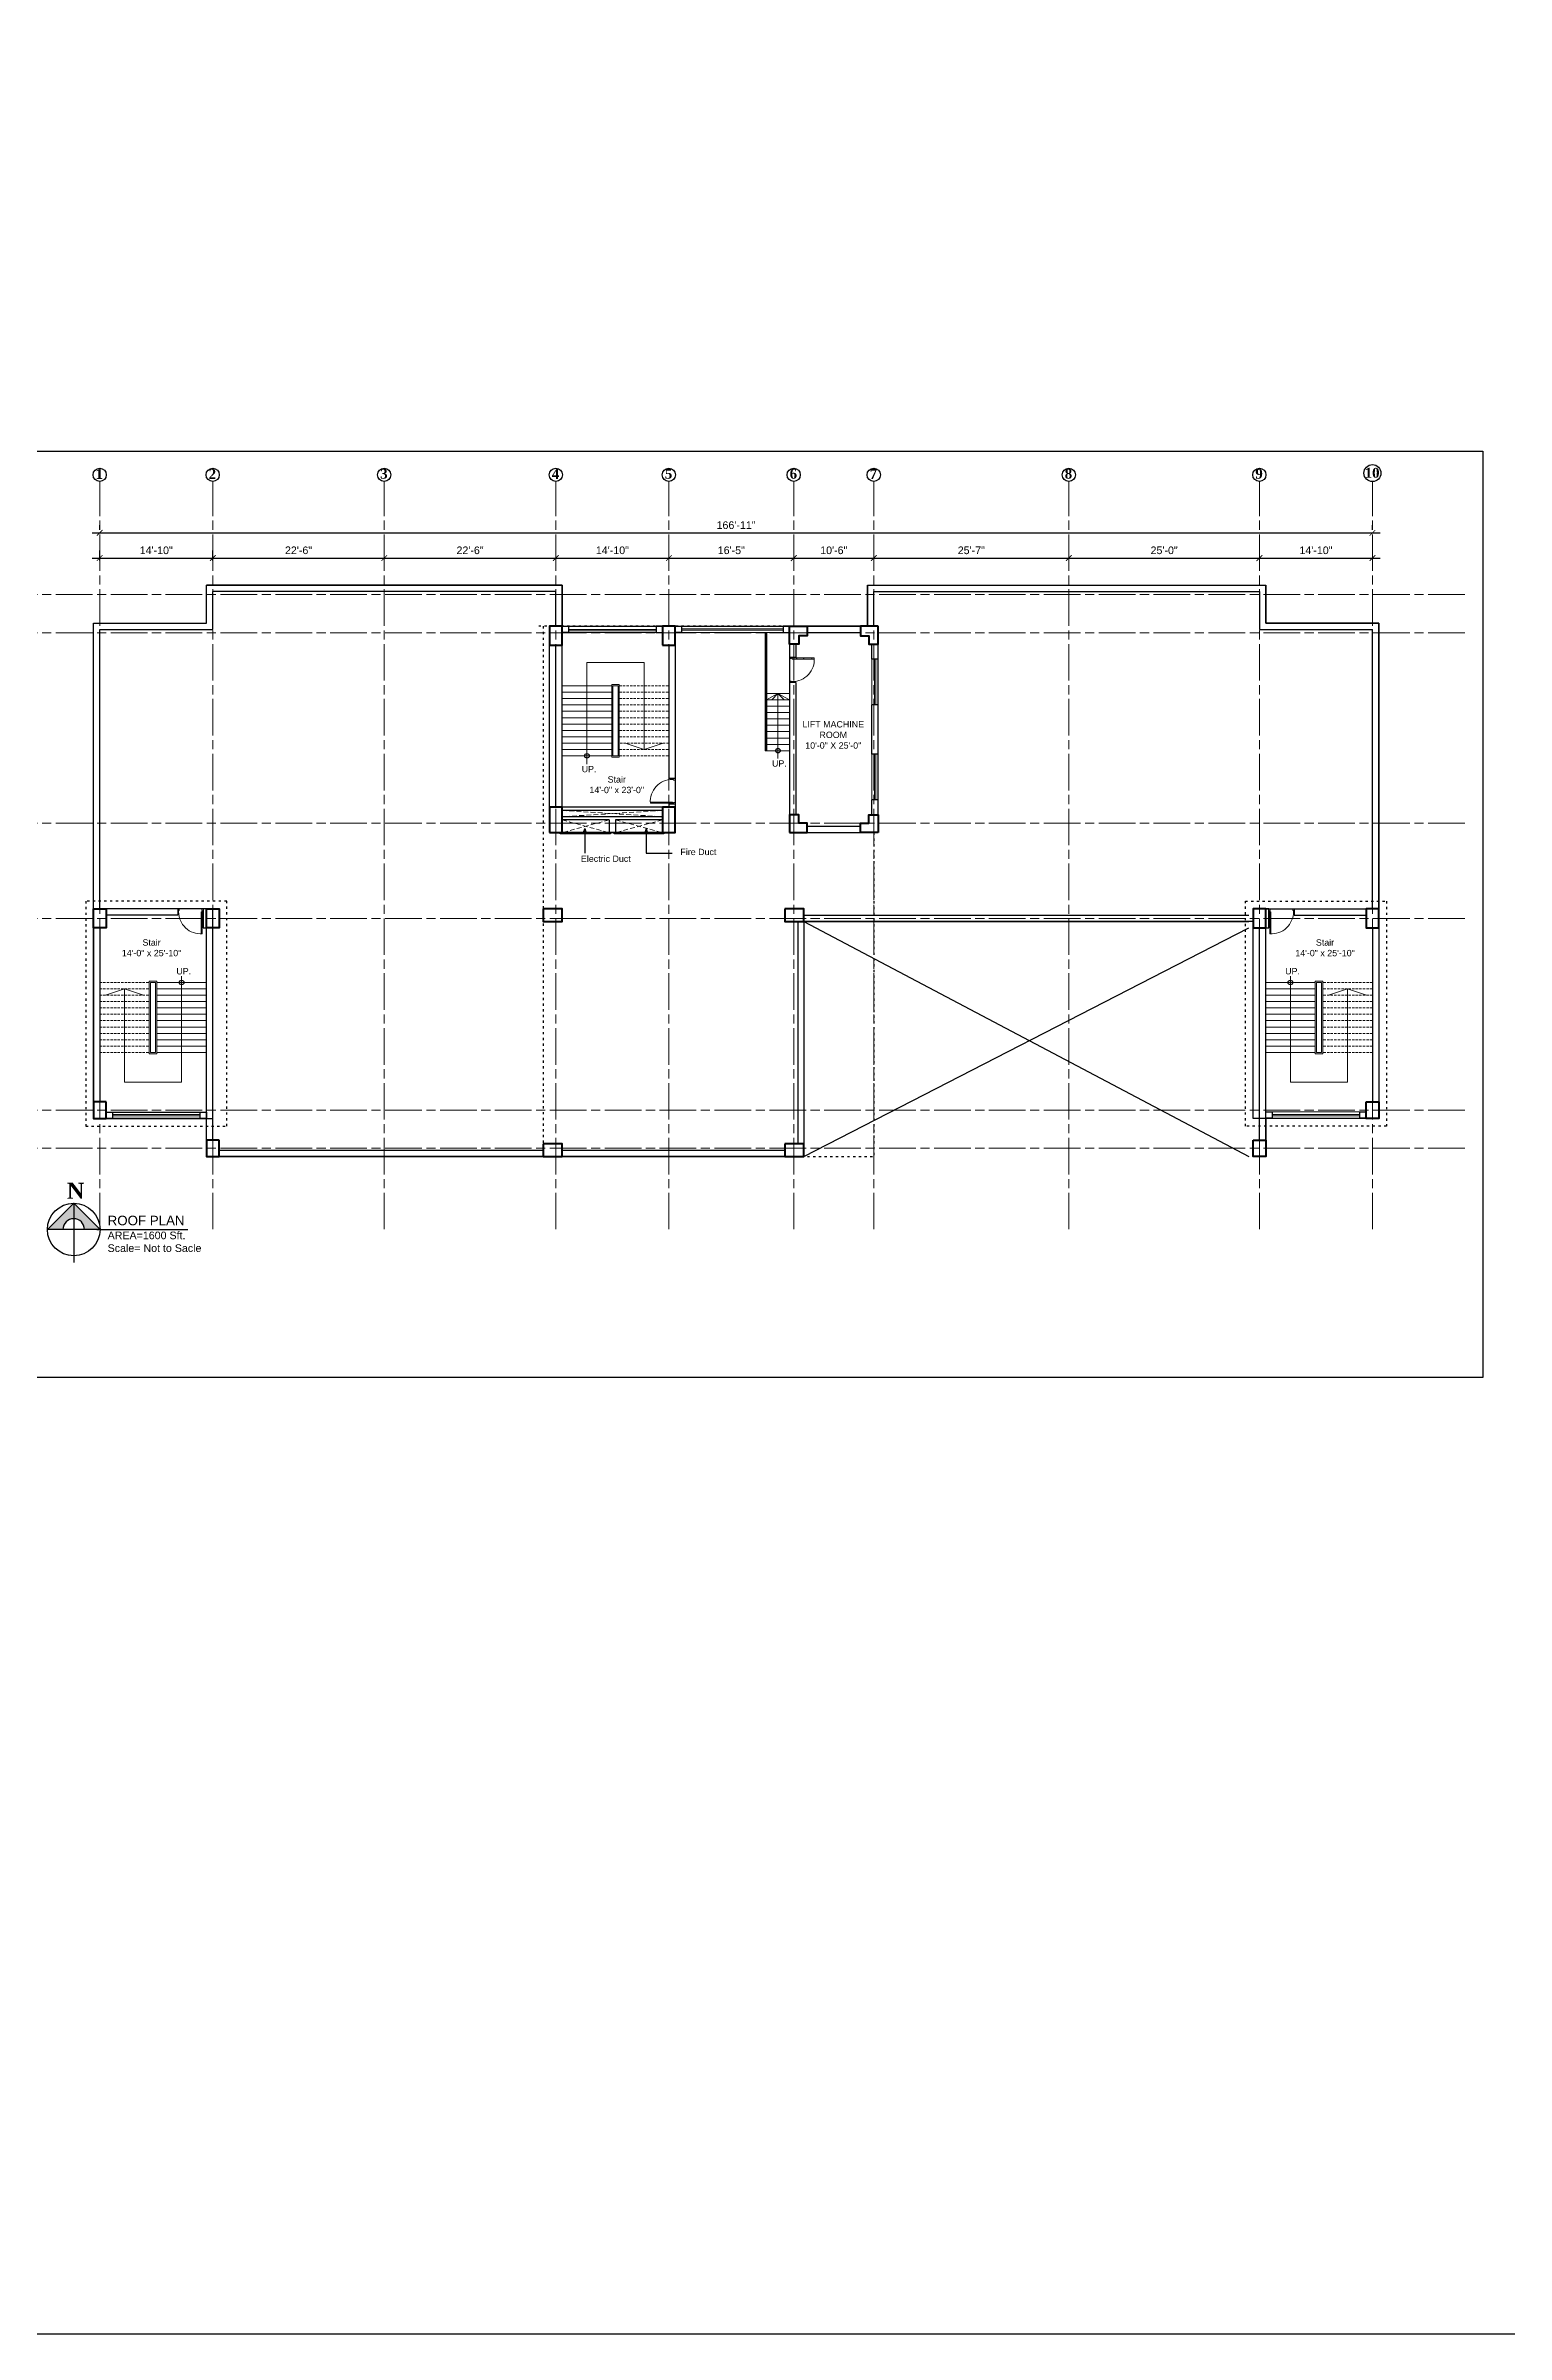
# Model space of a CAD drawing. Header units: inches. Extents: x -12 to 20935469, y -1604 to 24729220.
# Drawn here: x 20904267 to 20906566, y 24699905 to 24703509 of the extents above; entities that cross this region are included whole.
import ezdxf

# ---------------------------------------------------------------- set-up
doc = ezdxf.new("R2010")
doc.units = ezdxf.units.IN
doc.header["$LTSCALE"] = 0.03
doc.header["$MEASUREMENT"] = 0
doc.header["$PDMODE"] = 32
doc.header["$PDSIZE"] = 15
for name, pattern in [('ACAD_ISO03W100', [30, 12, -18]), ('ACAD_ISO08W100', [36, 24, -3, 6, -3]), ('DASHED2', [0.375, 0.25, -0.125])]:
    doc.linetypes.add(name, pattern=pattern)
for name, color, linetype, lineweight in [('column', 1, 'Continuous', 40), ('Dim Line', 252, 'Continuous', 13), ('Door', 7, 'Continuous', 18), ('Dot', 253, 'Continuous', 0), ('Gas', 21, 'Continuous', 5), ('Grid Line', 252, 'Continuous', 18), ('Low Wall', 7, 'Continuous', 30), ('Main Wall', 7, 'Continuous', 30), ('RAIL', 23, 'Continuous', 13), ('STAIR', 46, 'Continuous', 15), ('wind.', 150, 'Continuous', 20)]:
    doc.layers.add(name, color=color, linetype=linetype, lineweight=lineweight)
doc.layers.add('TEXT', color=7, linetype='Continuous')
doc.styles.add('2', font='swisscl.ttf')
doc.styles.add('RomanS', font='arial.ttf', dxfattribs={"height": 12})
doc.styles.get("Standard").update_dxf_attribs({"font": 'timesbd.ttf'})
doc.dimstyles.new('Aec_Arch_I', dxfattribs={"dimscale": 96, "dimtxt": 12, "dimasz": 0.09375, "dimexe": 0.125, "dimexo": 0.125, "dimgap": 0.0625, "dimtad": 1, "dimdec": 0, "dimzin": 3, "dimdsep": 46, "dimlunit": 4, "dimtxsty": 'RomanS', "dimblk1": 'ARCHTICK', "dimblk2": 'ARCHTICK', "dimsah": 1, "dimcen": 0.09375, "dimdle": 0.125, "dimadec": 0, "dimazin": 0, "dimtfac": 0.75, "dimtdec": 0, "dimtmove": 2, "dimatfit": 3, "dimldrblk": 'ARCHTICK', "dimfxl": 1, "dimfrac": 1, "dimtolj": 1, "dimtzin": 0, "dimarcsym": 0})

# ---------------------------------------------------------------- blocks, each defined once
blk = doc.blocks.new('Door_45')
at = {"layer": 'Door'}
for p, q in [((1.5, 5), (1.5, 44)), ((3.5, 44), (3.5, 5)), ((0, 0), (0, 5)), ((0, 5), (1.5, 5)), ((1.5, 40), (2.2, 40)), ((1.5, 25.8), (2.2, 25.8)), ((1.5, 12.6), (2.2, 12.6)), ((3.5, 5), (1.5, 5)), ((1.5, 5), (1.5, 3)), ((1.5, 3), (2.5, 3)), ((2.2, 40), (2.2, 39.5)), ((2.2, 39.5), (2.7, 39.5)), ((2.2, 25.8), (2.2, 25.3)), ((2.2, 25.3), (2.7, 25.3)), ((2.2, 12.6), (2.2, 13.1)), ((2.2, 13.1), (2.7, 13.1)), ((2.5, 3), (2.5, 0)), ((2.7, 39.5), (2.7, 40)), ((2.7, 40), (3.5, 40)), ((2.7, 25.8), (3.5, 25.8)), ((2.7, 25.3), (2.7, 25.8)), ((2.7, 13.1), (2.7, 12.6)), ((2.7, 12.6), (3.5, 12.6)), ((42.5, 3), (42.5, 0)), ((43.5, 3), (42.5, 3)), ((45, 5), (43.5, 5)), ((43.5, 5), (43.5, 3)), ((45, 0), (45, 5)), ((2.5, 0), (0, 0)), ((42.5, 0), (45, 0))]:
    blk.add_line(p, q, dxfattribs=at)
blk.add_arc((4.7, 5.3), 38.8, 359.6233, 94.6685, dxfattribs=at)
blk = doc.blocks.new('_ArchTick')
at = {"color": 0, "linetype": 'ByBlock', "lineweight": 35, "const_width": 0.15}
blk.add_lwpolyline([(-0.5, -0.5), (0.5, 0.5)], dxfattribs=at)
blk = doc.blocks.new('*D14')
at = {"layer": 'Defpoints', "color": 0, "transparency": 16777216}
for p in [(20831126.3, 24724578.2), (20830948.3, 24724562.3), (20831126.3, 24724562.3)]:
    blk.add_point(p, dxfattribs=at)
at = {"layer": 'Dim Line', "color": 0, "lineweight": -2, "transparency": 16777216}
for p, q in [((20830936.3, 24724578.2), (20831138.3, 24724578.2)), ((20830948.3, 24724574.3), (20830948.3, 24724590.2)), ((20831126.3, 24724574.3), (20831126.3, 24724590.2))]:
    blk.add_line(p, q, dxfattribs=at)
at = {"layer": 'Dim Line', "color": 0, "lineweight": -2, "transparency": 16777216, "xscale": 9, "yscale": 9, "zscale": 9, "rotation": 180}
blk.add_blockref('_ArchTick', (20830948.3, 24724578.2), dxfattribs=at)
at = {"layer": 'Dim Line', "color": 0, "lineweight": -2, "transparency": 16777216, "xscale": 9, "yscale": 9, "zscale": 9}
blk.add_blockref('_ArchTick', (20831126.3, 24724578.2), dxfattribs=at)
at = {"layer": 'Dim Line', "color": 0, "transparency": 16777216, "insert": (20831037.3, 24724590.3), "char_height": 12, "attachment_point": 5, "style": 'RomanS'}
blk.add_mtext('\\A1;14\'-10"', dxfattribs=at)
blk = doc.blocks.new('*D7')
at = {"layer": 'Defpoints', "color": 0, "transparency": 16777216}
for p in [(20831396.3, 24724578.2), (20831396.3, 24724578.2), (20831126.3, 24724562.3)]:
    blk.add_point(p, dxfattribs=at)
at = {"layer": 'Dim Line', "color": 0, "lineweight": -2, "transparency": 16777216}
for p, q in [((20831114.3, 24724578.2), (20831408.3, 24724578.2)), ((20831126.3, 24724574.3), (20831126.3, 24724590.2))]:
    blk.add_line(p, q, dxfattribs=at)
at = {"layer": 'Dim Line', "color": 0, "lineweight": -2, "transparency": 16777216, "xscale": 9, "yscale": 9, "zscale": 9, "rotation": 180}
blk.add_blockref('_ArchTick', (20831126.3, 24724578.2), dxfattribs=at)
at = {"layer": 'Dim Line', "color": 0, "lineweight": -2, "transparency": 16777216, "xscale": 9, "yscale": 9, "zscale": 9}
blk.add_blockref('_ArchTick', (20831396.3, 24724578.2), dxfattribs=at)
at = {"layer": 'Dim Line', "color": 0, "transparency": 16777216, "insert": (20831261.3, 24724590.3), "char_height": 12, "attachment_point": 5, "style": 'RomanS'}
blk.add_mtext('\\A1;22\'-6"', dxfattribs=at)
blk = doc.blocks.new('*D8')
at = {"layer": 'Defpoints', "color": 0, "transparency": 16777216}
for p in [(20831396.3, 24724578.2), (20831666.3, 24724578.2), (20831666.3, 24724578.2)]:
    blk.add_point(p, dxfattribs=at)
at = {"layer": 'Dim Line', "color": 0, "lineweight": -2, "transparency": 16777216}
blk.add_line((20831384.3, 24724578.2), (20831678.3, 24724578.2), dxfattribs=at)
at = {"layer": 'Dim Line', "color": 0, "lineweight": -2, "transparency": 16777216, "xscale": 9, "yscale": 9, "zscale": 9, "rotation": 180}
blk.add_blockref('_ArchTick', (20831396.3, 24724578.2), dxfattribs=at)
at = {"layer": 'Dim Line', "color": 0, "lineweight": -2, "transparency": 16777216, "xscale": 9, "yscale": 9, "zscale": 9}
blk.add_blockref('_ArchTick', (20831666.3, 24724578.2), dxfattribs=at)
at = {"layer": 'Dim Line', "color": 0, "transparency": 16777216, "insert": (20831531.3, 24724590.3), "char_height": 12, "attachment_point": 5, "style": 'RomanS'}
blk.add_mtext('\\A1;22\'-6"', dxfattribs=at)
blk = doc.blocks.new('*D9')
at = {"layer": 'Defpoints', "color": 0, "transparency": 16777216}
for p in [(20831666.3, 24724578.2), (20831844.3, 24724578.2), (20831844.3, 24724578.2)]:
    blk.add_point(p, dxfattribs=at)
at = {"layer": 'Dim Line', "color": 0, "lineweight": -2, "transparency": 16777216}
blk.add_line((20831654.3, 24724578.2), (20831856.3, 24724578.2), dxfattribs=at)
at = {"layer": 'Dim Line', "color": 0, "lineweight": -2, "transparency": 16777216, "xscale": 9, "yscale": 9, "zscale": 9, "rotation": 180}
blk.add_blockref('_ArchTick', (20831666.3, 24724578.2), dxfattribs=at)
at = {"layer": 'Dim Line', "color": 0, "lineweight": -2, "transparency": 16777216, "xscale": 9, "yscale": 9, "zscale": 9}
blk.add_blockref('_ArchTick', (20831844.3, 24724578.2), dxfattribs=at)
at = {"layer": 'Dim Line', "color": 0, "transparency": 16777216, "insert": (20831755.3, 24724590.3), "char_height": 12, "attachment_point": 5, "style": 'RomanS'}
blk.add_mtext('\\A1;14\'-10"', dxfattribs=at)
blk = doc.blocks.new('*D21')
at = {"layer": 'Defpoints', "color": 0, "transparency": 16777216}
for p in [(20831844.3, 24724578.2), (20832040.8, 24724578.2), (20832040.8, 24724578.2)]:
    blk.add_point(p, dxfattribs=at)
at = {"layer": 'Dim Line', "color": 0, "lineweight": -2, "transparency": 16777216}
for p, q in [((20831832.3, 24724578.2), (20832052.8, 24724578.2)), ((20831844.3, 24724566.2), (20831844.3, 24724566.2)), ((20832040.8, 24724566.2), (20832040.8, 24724566.2))]:
    blk.add_line(p, q, dxfattribs=at)
at = {"layer": 'Dim Line', "color": 0, "lineweight": -2, "transparency": 16777216, "xscale": 9, "yscale": 9, "zscale": 9, "rotation": 180}
blk.add_blockref('_ArchTick', (20831844.3, 24724578.2), dxfattribs=at)
at = {"layer": 'Dim Line', "color": 0, "lineweight": -2, "transparency": 16777216, "xscale": 9, "yscale": 9, "zscale": 9}
blk.add_blockref('_ArchTick', (20832040.8, 24724578.2), dxfattribs=at)
at = {"layer": 'Dim Line', "color": 0, "transparency": 16777216, "insert": (20831942.5, 24724590.3), "char_height": 12, "attachment_point": 5, "style": 'RomanS'}
blk.add_mtext('\\A1;16\'-5"', dxfattribs=at)
blk = doc.blocks.new('*D22')
at = {"layer": 'Defpoints', "color": 0, "transparency": 16777216}
for p in [(20832040.8, 24724578.2), (20832166.8, 24724578.2), (20832166.8, 24724578.2)]:
    blk.add_point(p, dxfattribs=at)
at = {"layer": 'Dim Line', "color": 0, "lineweight": -2, "transparency": 16777216}
for p, q in [((20832028.8, 24724578.2), (20832178.8, 24724578.2)), ((20832040.8, 24724566.2), (20832040.8, 24724566.2)), ((20832166.8, 24724566.2), (20832166.8, 24724566.2))]:
    blk.add_line(p, q, dxfattribs=at)
at = {"layer": 'Dim Line', "color": 0, "lineweight": -2, "transparency": 16777216, "xscale": 9, "yscale": 9, "zscale": 9, "rotation": 180}
blk.add_blockref('_ArchTick', (20832040.8, 24724578.2), dxfattribs=at)
at = {"layer": 'Dim Line', "color": 0, "lineweight": -2, "transparency": 16777216, "xscale": 9, "yscale": 9, "zscale": 9}
blk.add_blockref('_ArchTick', (20832166.8, 24724578.2), dxfattribs=at)
at = {"layer": 'Dim Line', "color": 0, "transparency": 16777216, "insert": (20832103.8, 24724590.3), "char_height": 12, "attachment_point": 5, "style": 'RomanS'}
blk.add_mtext('\\A1;10\'-6"', dxfattribs=at)
blk = doc.blocks.new('*D23')
at = {"layer": 'Defpoints', "color": 0, "transparency": 16777216}
for p in [(20832166.8, 24724578.2), (20832473.8, 24724578.2), (20832473.8, 24724578.2)]:
    blk.add_point(p, dxfattribs=at)
at = {"layer": 'Dim Line', "color": 0, "lineweight": -2, "transparency": 16777216}
for p, q in [((20832154.8, 24724578.2), (20832485.8, 24724578.2)), ((20832166.8, 24724566.2), (20832166.8, 24724566.2)), ((20832473.8, 24724566.2), (20832473.8, 24724566.2))]:
    blk.add_line(p, q, dxfattribs=at)
at = {"layer": 'Dim Line', "color": 0, "lineweight": -2, "transparency": 16777216, "xscale": 9, "yscale": 9, "zscale": 9, "rotation": 180}
blk.add_blockref('_ArchTick', (20832166.8, 24724578.2), dxfattribs=at)
at = {"layer": 'Dim Line', "color": 0, "lineweight": -2, "transparency": 16777216, "xscale": 9, "yscale": 9, "zscale": 9}
blk.add_blockref('_ArchTick', (20832473.8, 24724578.2), dxfattribs=at)
at = {"layer": 'Dim Line', "color": 0, "transparency": 16777216, "insert": (20832320.3, 24724590.3), "char_height": 12, "attachment_point": 5, "style": 'RomanS'}
blk.add_mtext('\\A1;25\'-7"', dxfattribs=at)
blk = doc.blocks.new('*D10')
at = {"layer": 'Defpoints', "color": 0, "transparency": 16777216}
for p in [(20832473.8, 24724578.2), (20832773.8, 24724578.2), (20832773.8, 24724578.2)]:
    blk.add_point(p, dxfattribs=at)
at = {"layer": 'Dim Line', "color": 0, "lineweight": -2, "transparency": 16777216}
blk.add_line((20832461.8, 24724578.2), (20832785.8, 24724578.2), dxfattribs=at)
at = {"layer": 'Dim Line', "color": 0, "lineweight": -2, "transparency": 16777216, "xscale": 9, "yscale": 9, "zscale": 9, "rotation": 180}
blk.add_blockref('_ArchTick', (20832473.8, 24724578.2), dxfattribs=at)
at = {"layer": 'Dim Line', "color": 0, "lineweight": -2, "transparency": 16777216, "xscale": 9, "yscale": 9, "zscale": 9}
blk.add_blockref('_ArchTick', (20832773.8, 24724578.2), dxfattribs=at)
at = {"layer": 'Dim Line', "color": 0, "transparency": 16777216, "insert": (20832623.8, 24724590.3), "char_height": 12, "attachment_point": 5, "style": 'RomanS'}
blk.add_mtext('\\A1;25\'-0"', dxfattribs=at)
blk = doc.blocks.new('*D11')
at = {"layer": 'Defpoints', "color": 0, "transparency": 16777216}
for p in [(20832773.8, 24724578.2), (20832951.8, 24724578.2), (20832951.8, 24724578.2)]:
    blk.add_point(p, dxfattribs=at)
at = {"layer": 'Dim Line', "color": 0, "lineweight": -2, "transparency": 16777216}
for p, q in [((20832761.8, 24724578.2), (20832963.8, 24724578.2)), ((20832951.8, 24724566.2), (20832951.8, 24724566.2))]:
    blk.add_line(p, q, dxfattribs=at)
at = {"layer": 'Dim Line', "color": 0, "lineweight": -2, "transparency": 16777216, "xscale": 9, "yscale": 9, "zscale": 9, "rotation": 180}
blk.add_blockref('_ArchTick', (20832773.8, 24724578.2), dxfattribs=at)
at = {"layer": 'Dim Line', "color": 0, "lineweight": -2, "transparency": 16777216, "xscale": 9, "yscale": 9, "zscale": 9}
blk.add_blockref('_ArchTick', (20832951.8, 24724578.2), dxfattribs=at)
at = {"layer": 'Dim Line', "color": 0, "transparency": 16777216, "insert": (20832862.8, 24724590.3), "char_height": 12, "attachment_point": 5, "style": 'RomanS'}
blk.add_mtext('\\A1;14\'-10"', dxfattribs=at)
blk = doc.blocks.new('*D13')
at = {"layer": 'Defpoints', "color": 0, "transparency": 16777216}
for p in [(20832951.8, 24724617.8), (20830948.3, 24724610.7), (20832951.8, 24724610.7)]:
    blk.add_point(p, dxfattribs=at)
at = {"layer": 'Dim Line', "color": 0, "lineweight": -2, "transparency": 16777216}
for p, q in [((20830936.3, 24724617.8), (20832963.8, 24724617.8)), ((20830948.3, 24724622.7), (20830948.3, 24724629.8)), ((20832951.8, 24724622.7), (20832951.8, 24724629.8))]:
    blk.add_line(p, q, dxfattribs=at)
at = {"layer": 'Dim Line', "color": 0, "lineweight": -2, "transparency": 16777216, "xscale": 9, "yscale": 9, "zscale": 9, "rotation": 180}
blk.add_blockref('_ArchTick', (20830948.3, 24724617.8), dxfattribs=at)
at = {"layer": 'Dim Line', "color": 0, "lineweight": -2, "transparency": 16777216, "xscale": 9, "yscale": 9, "zscale": 9}
blk.add_blockref('_ArchTick', (20832951.8, 24724617.8), dxfattribs=at)
at = {"layer": 'Dim Line', "color": 0, "transparency": 16777216, "insert": (20831950, 24724629.9), "char_height": 12, "attachment_point": 5, "style": 'RomanS'}
blk.add_mtext('\\A1;166\'-11"', dxfattribs=at)
blk = doc.blocks.new('fff')
at = {"layer": 'Grid Line', "color": 252, "linetype": 'ACAD_ISO08W100', "lineweight": 9, "ltscale": 80, "true_color": 0x939598}
for p, q in [((20830948.3, 24723521.1), (20830948.3, 24724698.8)), ((20831126.3, 24723521.1), (20831126.3, 24724698.8)), ((20831396.3, 24723521.1), (20831396.3, 24724698.8)), ((20831666.3, 24723521.1), (20831666.3, 24724698.8)), ((20831844.3, 24723521.1), (20831844.3, 24724698.8)), ((20832040.8, 24723521.1), (20832040.8, 24724698.8)), ((20832166.8, 24723521.1), (20832166.8, 24724698.8)), ((20832473.8, 24723521.1), (20832473.8, 24724698.8)), ((20832773.8, 24723521.1), (20832773.8, 24724698.8)), ((20832951.8, 24723521.1), (20832951.8, 24724698.8)), ((20833096.9, 24724520.6), (20830726.1, 24724520.6)), ((20833096.9, 24724460.6), (20830726.1, 24724460.6)), ((20833096.9, 24724160.7), (20830726.1, 24724160.7)), ((20833096.9, 24724010.7), (20830726.1, 24724010.7)), ((20833096.9, 24723708.7), (20830726.1, 24723708.7)), ((20833096.9, 24723648.8), (20830726.1, 24723648.8))]:
    blk.add_line(p, q, dxfattribs=at)
at = {"layer": 'Dim Line'}
for base, p1, p2, picture, middle in [((20832951.7523, 24724617.8128), (20830948.3088, 24724610.7482), (20832951.7523, 24724610.7482), '*D13', (20831950.0306, 24724629.9397)), ((20831126.3, 24724578.2), (20830948.3, 24724562.3), (20831126.3, 24724562.3), '*D14', (20831037.3, 24724590.3)), ((20831396.3, 24724578.2), (20831126.3, 24724562.3), (20831396.3, 24724578.2), '*D7', (20831261.3, 24724590.3)), ((20831666.3, 24724578.2), (20831396.3, 24724578.2), (20831666.3, 24724578.2), '*D8', (20831531.3, 24724590.3)), ((20831844.3, 24724578.2), (20831666.3, 24724578.2), (20831844.3, 24724578.2), '*D9', (20831755.3, 24724590.3)), ((20832040.7792, 24724578.1666), (20831844.25, 24724578.1666), (20832040.7792, 24724578.1666), '*D21', (20831942.5146, 24724590.2934)), ((20832166.8, 24724578.2), (20832040.8, 24724578.2), (20832166.8, 24724578.2), '*D22', (20832103.8, 24724590.3)), ((20832473.8, 24724578.2), (20832166.8, 24724578.2), (20832473.8, 24724578.2), '*D23', (20832320.3, 24724590.3)), ((20832773.8, 24724578.2), (20832473.8, 24724578.2), (20832773.8, 24724578.2), '*D10', (20832623.8, 24724590.3)), ((20832951.8, 24724578.2), (20832773.8, 24724578.2), (20832951.8, 24724578.2), '*D11', (20832862.8, 24724590.3))]:
    dim = blk.add_linear_dim(base=base, p1=p1, p2=p2, dimstyle='Aec_Arch_I', dxfattribs=at)
    dim.commit()
    dim.dimension.update_dxf_attribs({"geometry": picture, "text_midpoint": middle})

msp = doc.modelspace()

# ---------------------------------------------------------------- hatches: boundary and pattern name
at = {"layer": 'Low Wall'}
h = msp.add_hatch(color=256, dxfattribs=at)
h.paths.add_polyline_path([(20904294.4, 24701644.5), (20904270, 24701644.5), (20904311.4, 24701685.9), (20904311.4, 24701661.5, 0.414214)])
h.paths.add_polyline_path([(20904311.4, 24701661.5), (20904311.4, 24701685.9), (20904352.8, 24701644.5), (20904328.5, 24701644.5, 0.414214)])

# ---------------------------------------------------------------- linework, layer by layer
at = {"linetype": 'ACAD_ISO03W100', "ltscale": 10}
for p, q in [((20905577.9, 24702594.5), (20905043.2, 24702594.5)), ((20905050.3, 24702594.5), (20905050.3, 24701779.5)), ((20905570.9, 24702269.4), (20905570.9, 24701759.5)), ((20905043.2, 24701759.5), (20905570.9, 24701759.5))]:
    msp.add_line(p, q, dxfattribs=at)
for p, q in [((20905399.9, 24702584.5), (20905399.9, 24702398.5)), ((20905427.9, 24702584.5), (20905399.9, 24702584.3)), ((20905401.9, 24702584.5), (20905401.9, 24702398.5)), ((20905401.9, 24702398.5), (20905399.9, 24702398.5)), ((20905115.8, 24702276.1), (20905114.1, 24702270.7)), ((20905115.8, 24702276.1), (20905115.8, 24702237.2)), ((20905115.8, 24702276.1), (20905117.4, 24702270.7)), ((20905212.5, 24702276.1), (20905210.9, 24702270.7)), ((20905212.5, 24702276.1), (20905212.5, 24702237)), ((20905212.5, 24702276.1), (20905214.2, 24702270.7)), ((20905212.5, 24702237), (20905253.2, 24702237)), ((20905460.8, 24702129.5), (20906160.9, 24701759.4)), ((20905460.8, 24701759.4), (20906160.9, 24702119.4)), ((20904367.3, 24701829.4), (20904515.2, 24701829.4)), ((20904367.3, 24701819.4), (20904515.2, 24701819.4)), ((20904311.4, 24701685.9), (20904311.4, 24701592.5)), ((20904347.7, 24701644.5), (20904491.3, 24701644.5))]:
    msp.add_line(p, q)
for points in [[(20902428.7, 24725803.9), (20907937.3, 24725803.9), (20907937.3, 24699904.9), (20902428.7, 24699904.9)], [(20905060.2, 24702594.5), (20905258.2, 24702594.5), (20905258.2, 24702269.5), (20905060.2, 24702269.5)], [(20905437.9, 24702269.5), (20905577.9, 24702269.5), (20905577.9, 24702594.5), (20905437.9, 24702594.5)], [(20905077.2, 24702269.5), (20905156.4, 24702269.5), (20905156.4, 24702267.5), (20905077.2, 24702267.5)], [(20905162.2, 24702269.5), (20905240.5, 24702269.5), (20905240.5, 24702267.5), (20905162.2, 24702267.5)], [(20904342.3, 24701819.4), (20904530.2, 24701819.4), (20904530.2, 24702149.4), (20904342.3, 24702149.4)], [(20906167.7, 24702149.4), (20906365.7, 24702149.4), (20906365.7, 24701819.4), (20906167.7, 24701819.4)]]:
    msp.add_lwpolyline(points, close=True)
for points in [[(20904520.2, 24701759.4), (20904520.2, 24701819.4), (20904342.3, 24701819.4), (20904342.3, 24702599.3), (20904520.2, 24702599.3), (20904520.2, 24702659.3), (20905080.2, 24702659.3), (20905080.2, 24702594.5), (20905560.9, 24702594.5), (20905560.9, 24702659.3), (20906187.7, 24702659.3), (20906187.7, 24702599.3), (20906365.7, 24702599.3), (20906365.7, 24701819.4), (20906187.7, 24701819.6), (20906187.7, 24701759.4), (20906167.7, 24701759.4), (20906167.7, 24701785.4), (20906177.7, 24701785.4), (20906177.7, 24702119.4), (20906167.7, 24702119.4), (20906167.7, 24702129.5), (20905460.8, 24702129.5), (20905460.8, 24701759.4), (20904520.2, 24701759.4)], [(20904352.8, 24701644.5), (20904270, 24701644.4)]]:
    msp.add_lwpolyline(points)
for points in [[(20904330.3, 24701807.4), (20904552.2, 24701807.4), (20904552.2, 24702161.4), (20904330.3, 24702161.4)], [(20906377.7, 24701807.4), (20906155.7, 24701807.4), (20906155.7, 24702161.4), (20906377.7, 24702161.4)]]:
    msp.add_lwpolyline(points, close=True, dxfattribs=at)
for centre, radius in [((20905119.2, 24702390.5), 3.61), ((20905419.9, 24702398.5), 3.61), ((20904481.2, 24702033.4), 3.61), ((20906226.6, 24702033.4), 3.61), ((20904311.4, 24701644.5), 41.4)]:
    msp.add_circle(centre, radius)
at = {"layer": 'column', "lineweight": 40, "ltscale": 20}
for points in [[(20905060.2, 24702564.5), (20905080.2, 24702564.5), (20905080.2, 24702594.5), (20905060.2, 24702594.5)], [(20905238.2, 24702564.5), (20905258.2, 24702564.5), (20905258.2, 24702594.5), (20905238.2, 24702594.5)], [(20905060.2, 24702269.5), (20905080.2, 24702269.5), (20905080.2, 24702309.5), (20905060.2, 24702309.5)], [(20905238.2, 24702269.5), (20905258.2, 24702269.5), (20905258.2, 24702309.5), (20905238.2, 24702309.5)], [(20904342.3, 24702149.4), (20904362.3, 24702149.4), (20904362.3, 24702119.4), (20904342.3, 24702119.4)], [(20904520.2, 24702149.4), (20904540.2, 24702149.4), (20904540.2, 24702119.4), (20904520.2, 24702119.4)], [(20905050.3, 24702149.5), (20905050.3, 24702129.5), (20905080.3, 24702129.5), (20905080.3, 24702149.5)], [(20905430.8, 24702149.5), (20905430.8, 24702129.5), (20905460.8, 24702129.5), (20905460.8, 24702149.5)], [(20906187.7, 24702149.4), (20906167.7, 24702149.4), (20906167.7, 24702119.4), (20906187.7, 24702119.4)], [(20906365.7, 24702149.4), (20906345.7, 24702149.4), (20906345.7, 24702119.4), (20906365.7, 24702119.4)], [(20904362.3, 24701845.4), (20904342.3, 24701845.4), (20904342.3, 24701819.4), (20904362.3, 24701819.4)], [(20906345.7, 24701845.4), (20906365.7, 24701845.4), (20906365.7, 24701819.4), (20906345.7, 24701819.4)], [(20904540.2, 24701785.4), (20904520.2, 24701785.4), (20904520.2, 24701759.4), (20904540.2, 24701759.4)], [(20905050.3, 24701779.5), (20905050.3, 24701759.5), (20905080.3, 24701759.5), (20905080.3, 24701779.5)], [(20905430.8, 24701779.4), (20905430.8, 24701759.4), (20905460.8, 24701759.4), (20905460.8, 24701779.4)], [(20906167.7, 24701785.4), (20906187.7, 24701785.4), (20906187.7, 24701759.4), (20906167.7, 24701759.4)]]:
    msp.add_lwpolyline(points, close=True, dxfattribs=at)
for points in [[(20905437.9, 24702594.5), (20905465.9, 24702594.5), (20905465.9, 24702579.5), (20905452.9, 24702579.5), (20905452.9, 24702566.5), (20905437.9, 24702566.5), (20905437.9, 24702594.5)], [(20905577.9, 24702594.5), (20905549.9, 24702594.5), (20905549.9, 24702579.5), (20905562.9, 24702579.5), (20905562.9, 24702566.5), (20905577.9, 24702566.5), (20905577.9, 24702594.5)], [(20905437.9, 24702269.5), (20905465.9, 24702269.5), (20905465.9, 24702284.5), (20905452.9, 24702284.5), (20905452.9, 24702297.5), (20905437.9, 24702297.5), (20905437.9, 24702269.5)], [(20905577.9, 24702269.5), (20905549.9, 24702269.5), (20905549.9, 24702284.5), (20905562.9, 24702284.5), (20905562.9, 24702297.5), (20905577.9, 24702297.5), (20905577.9, 24702269.5)]]:
    msp.add_lwpolyline(points, dxfattribs=at)
at = {"layer": 'Defpoints'}
msp.add_lwpolyline([(20904090.7, 24702870.2), (20906529.6, 24702870.2), (20906529.6, 24701411.7), (20904090.7, 24701411.7)], close=True, dxfattribs=at)
at = {"layer": 'Dot', "linetype": 'DASHED2', "lineweight": 0, "ltscale": 1000}
for p, q in [((20905080.2, 24702304.5), (20905238.2, 24702294.5)), ((20905238.2, 24702304.5), (20905080.2, 24702294.5)), ((20905154.2, 24702289.5), (20905080.2, 24702269.5)), ((20905080.2, 24702289.5), (20905154.2, 24702269.5)), ((20905164.2, 24702289.5), (20905238.2, 24702269.5)), ((20905238.2, 24702289.5), (20905164.2, 24702269.5))]:
    msp.add_line(p, q, dxfattribs=at)
at = {"layer": 'Gas', "color": 0, "lineweight": 5}
for points in [[(20905170.2, 24702388.5), (20905158.2, 24702388.5), (20905158.2, 24702502.5), (20905170.2, 24702502.5)], [(20905168.2, 24702390.5), (20905160.2, 24702390.5), (20905160.2, 24702500.5), (20905168.2, 24702500.5)], [(20904442.2, 24702035.4), (20904430.2, 24702035.4), (20904430.2, 24701921.4), (20904442.2, 24701921.4)], [(20904440.2, 24702033.4), (20904432.2, 24702033.4), (20904432.2, 24701923.4), (20904440.2, 24701923.4)], [(20906265.6, 24702035.4), (20906277.6, 24702035.4), (20906277.6, 24701921.4), (20906265.6, 24701921.4)], [(20906267.6, 24702033.4), (20906275.6, 24702033.4), (20906275.6, 24701923.4), (20906267.6, 24701923.4)]]:
    msp.add_lwpolyline(points, close=True, dxfattribs=at)
at = {"layer": 'Gas', "color": 0, "lineweight": 35}
msp.add_lwpolyline([(20905437.9, 24702269.5), (20905437.9, 24702269.5)], dxfattribs=at)
at = {"layer": 'Low Wall', "color": 0}
msp.add_lwpolyline([(20904270, 24701644.5), (20904311.4, 24701685.9), (20904352.8, 24701644.5)], dxfattribs=at)
at = {"layer": 'Low Wall'}
msp.add_arc((20904311.4, 24701644.5), 17, 0, 180, dxfattribs=at)
at = {"layer": 'Main Wall', "lineweight": 30}
for p, q in [((20905080.2, 24702659.4), (20904520.2, 24702659.3)), ((20904520.2, 24702599.3), (20904520.2, 24702659.3)), ((20905070.2, 24702649.3), (20904530.2, 24702649.3)), ((20904530.2, 24702589.3), (20904530.2, 24702649.3)), ((20905070.2, 24702594.5), (20905070.2, 24702649.3)), ((20905080.2, 24702594.5), (20905080.2, 24702659.3)), ((20905560.9, 24702659.3), (20906187.7, 24702659.3)), ((20905560.9, 24702659.3), (20905560.9, 24702594.5)), ((20906187.7, 24702599.3), (20906187.7, 24702659.3)), ((20904342.3, 24702599.3), (20904520.2, 24702599.3)), ((20904342.3, 24702149.4), (20904342.3, 24702599.3)), ((20905070.2, 24702613.3), (20905070.2, 24702613.3)), ((20905070.2, 24702607.3), (20905070.2, 24702607.3)), ((20905447.9, 24702594.5), (20905567.9, 24702594.5)), ((20906365.7, 24702599.3), (20906187.7, 24702599.3)), ((20906365.7, 24702149.4), (20906365.7, 24702599.3)), ((20904352.3, 24702589.3), (20904530.2, 24702589.3)), ((20904352.3, 24702149.4), (20904352.3, 24702589.3)), ((20905070.2, 24702309.5), (20905070.2, 24702564.5)), ((20905080.2, 24702309.5), (20905080.2, 24702584.5)), ((20905248.2, 24702564.5), (20905248.2, 24702354.5)), ((20905258.2, 24702564.5), (20905258.2, 24702354.5)), ((20905465.9, 24702584.5), (20905549.9, 24702584.5)), ((20906355.7, 24702149.4), (20906355.7, 24702589.3)), ((20905437.9, 24702546), (20905447.9, 24702546)), ((20905577.9, 24702542.5), (20905567.9, 24702542.5)), ((20905577.9, 24702470.5), (20905567.9, 24702470.5)), ((20905577.9, 24702393), (20905567.9, 24702393)), ((20905258.2, 24702354.5), (20905248.2, 24702354.5)), ((20905238.2, 24702309.5), (20905080.2, 24702309.5)), ((20905248.2, 24702314.5), (20905248.2, 24702309.5)), ((20905258.2, 24702314.5), (20905248.2, 24702314.5)), ((20905258.2, 24702314.5), (20905258.2, 24702309.5)), ((20905577.9, 24702321), (20905567.9, 24702321)), ((20905238.2, 24702304.5), (20905080.2, 24702304.5)), ((20905238.2, 24702294.5), (20905080.2, 24702294.5)), ((20905154.2, 24702289.5), (20905080.2, 24702289.5)), ((20905154.2, 24702289.5), (20905154.2, 24702269.5)), ((20905154.2, 24702269.5), (20905164.2, 24702269.5)), ((20905238.2, 24702289.5), (20905164.2, 24702289.5)), ((20905164.2, 24702289.5), (20905164.2, 24702269.5)), ((20905465.9, 24702269.5), (20905549.9, 24702269.5)), ((20904475.2, 24702149.4), (20904362.3, 24702149.4)), ((20904475.2, 24702139.4), (20904362.3, 24702139.4)), ((20904475.2, 24702149.4), (20904475.2, 24702139.4)), ((20904520.2, 24702149.4), (20904515.2, 24702149.4)), ((20904515.2, 24702149.4), (20904515.2, 24702119.4)), ((20904530.2, 24702149.4), (20904520.2, 24702149.4)), ((20905451, 24702129.5), (20905451, 24701779.4)), ((20905460.8, 24702139.5), (20906160.9, 24702139.5)), ((20905460.8, 24702129.5), (20906160.9, 24702129.5)), ((20905460.8, 24702129.5), (20905460.8, 24701779.4)), ((20906177.7, 24702149.4), (20906187.7, 24702149.4)), ((20906192.7, 24702149.4), (20906187.7, 24702149.4)), ((20906192.7, 24702119.4), (20906192.7, 24702149.4)), ((20906232.7, 24702149.4), (20906345.7, 24702149.4)), ((20906232.7, 24702149.4), (20906232.7, 24702139.4)), ((20906232.7, 24702139.4), (20906345.7, 24702139.4)), ((20904342.3, 24702119.4), (20904342.3, 24701845.4)), ((20904352.3, 24702119.4), (20904352.3, 24701845.4)), ((20904515.2, 24702119.4), (20904520.2, 24702119.4)), ((20904520.2, 24701785.4), (20904520.2, 24702119.4)), ((20904530.2, 24701785.4), (20904530.2, 24702119.4)), ((20906177.7, 24701785.4), (20906177.7, 24702119.4)), ((20906187.7, 24701785.4), (20906187.7, 24702119.4)), ((20906187.7, 24702119.4), (20906192.7, 24702119.4)), ((20906355.7, 24702119.4), (20906355.7, 24701845.4)), ((20906365.7, 24702119.4), (20906365.7, 24701845.4)), ((20906197.7, 24701829.6), (20906197.7, 24701819.6)), ((20904540.2, 24701769.4), (20905050.3, 24701769.4)), ((20905080.3, 24701769.4), (20905430.8, 24701769.4)), ((20904540.2, 24701759.4), (20905430.8, 24701759.4))]:
    msp.add_line(p, q, dxfattribs=at)
for points in [[(20905570.9, 24702594.5), (20905570.9, 24702649.3), (20906177.7, 24702649.3), (20906177.7, 24702589.3), (20906355.7, 24702589.3)], [(20905080.2, 24702594.5), (20905090.2, 24702594.5), (20905090.2, 24702584.5), (20905080.2, 24702584.5)], [(20905238.2, 24702594.5), (20905228.2, 24702594.5), (20905228.2, 24702584.5), (20905238.2, 24702584.5)], [(20905258.2, 24702594.5), (20905268.2, 24702594.5), (20905268.2, 24702584.5), (20905258.2, 24702584.5)], [(20905437.9, 24702594.5), (20905427.9, 24702594.5), (20905427.9, 24702584.5), (20905437.9, 24702584.5)], [(20905437.9, 24702566.5), (20905437.9, 24702546)], [(20905447.9, 24702566.5), (20905447.9, 24702546)], [(20905567.9, 24702542.5), (20905567.9, 24702566.5)], [(20905577.9, 24702542.5), (20905577.9, 24702566.5)], [(20905447.9, 24702506), (20905437.9, 24702506), (20905437.9, 24702297.5)], [(20905447.9, 24702506), (20905447.9, 24702297.5)], [(20905567.9, 24702393), (20905567.9, 24702470.5)], [(20905577.9, 24702393), (20905577.9, 24702470.5)], [(20905567.9, 24702297.5), (20905567.9, 24702321)], [(20905577.9, 24702297.4), (20905577.9, 24702321)], [(20905465.9, 24702279.5), (20905549.9, 24702279.5)], [(20906197.7, 24701819.6), (20906187.7, 24701819.6), (20906187.7, 24701829.6), (20906197.7, 24701829.6)], [(20906345.7, 24701819.6), (20906335.7, 24701819.6), (20906335.7, 24701829.6), (20906345.7, 24701829.6)]]:
    msp.add_lwpolyline(points, dxfattribs=at)
at = {"layer": 'Main Wall'}
for points in [[(20904362.3, 24701829.4), (20904372.3, 24701829.4), (20904372.3, 24701819.4), (20904362.3, 24701819.4)], [(20904510.2, 24701829.4), (20904520.2, 24701829.4), (20904520.2, 24701819.4), (20904510.2, 24701819.4)]]:
    msp.add_lwpolyline(points, close=True, dxfattribs=at)
at = {"layer": 'RAIL', "lineweight": 9}
for p, q in [((20905119.2, 24702377.3), (20905119.2, 24702537.5)), ((20905119.2, 24702537.5), (20905209.2, 24702537.5)), ((20905209.2, 24702537.5), (20905209.2, 24702400.5)), ((20905179.2, 24702410.5), (20905209.2, 24702400.5)), ((20905209.2, 24702400.5), (20905239.2, 24702410.5)), ((20904391.2, 24702023.4), (20904361.2, 24702013.4)), ((20904391.2, 24701876.4), (20904391.2, 24702023.4)), ((20904421.2, 24702013.4), (20904391.2, 24702023.4)), ((20904481.2, 24702043.2), (20904481.2, 24701876.4)), ((20906226.6, 24702043.2), (20906226.6, 24701876.4)), ((20906286.6, 24702013.4), (20906316.6, 24702023.4)), ((20906316.6, 24701876.4), (20906316.6, 24702023.4)), ((20906316.6, 24702023.4), (20906346.6, 24702013.4)), ((20904520.2, 24702013.4), (20904442.2, 24702013.4)), ((20906187.6, 24702013.4), (20906265.6, 24702013.4)), ((20904481.2, 24701876.4), (20904391.2, 24701876.4)), ((20906226.6, 24701876.4), (20906316.6, 24701876.4))]:
    msp.add_line(p, q, dxfattribs=at)
at = {"layer": 'STAIR', "color": 32, "lineweight": 5}
for p, q in [((20905080.2, 24702500.5), (20905158.2, 24702500.5)), ((20905080.2, 24702490.5), (20905158.2, 24702490.5)), ((20905437.9, 24702488.5), (20905401.9, 24702488.5)), ((20905419.9, 24702488.5), (20905401.9, 24702478.5)), ((20905410.1, 24702478.5), (20905419.9, 24702488.5)), ((20905419.9, 24702386.2), (20905419.9, 24702488.5)), ((20905419.9, 24702488.5), (20905437.9, 24702478.5)), ((20905429.7, 24702478.5), (20905419.9, 24702488.5)), ((20905080.2, 24702480.5), (20905158.2, 24702480.5)), ((20905080.2, 24702470.5), (20905158.2, 24702470.5)), ((20905080.2, 24702460.5), (20905158.2, 24702460.5)), ((20905080.2, 24702450.5), (20905158.2, 24702450.5)), ((20905437.9, 24702478.5), (20905401.9, 24702478.5)), ((20905401.9, 24702478.5), (20905410.1, 24702478.5)), ((20905437.9, 24702468.5), (20905401.9, 24702468.5)), ((20905437.9, 24702458.5), (20905401.9, 24702458.5)), ((20905437.9, 24702478.5), (20905429.7, 24702478.5)), ((20905080.2, 24702440.5), (20905158.2, 24702440.5)), ((20905080.2, 24702430.5), (20905158.2, 24702430.5)), ((20905080.2, 24702420.5), (20905158.2, 24702420.5)), ((20905437.9, 24702448.5), (20905401.9, 24702448.5)), ((20905437.9, 24702438.5), (20905401.9, 24702438.5)), ((20905437.9, 24702428.5), (20905401.9, 24702428.5)), ((20905437.9, 24702418.5), (20905401.9, 24702418.5)), ((20905080.2, 24702410.5), (20905158.2, 24702410.5)), ((20905080.2, 24702400.5), (20905158.2, 24702400.5)), ((20905080.2, 24702390.5), (20905158.2, 24702390.5)), ((20905437.9, 24702408.5), (20905401.9, 24702408.5)), ((20905437.9, 24702398.5), (20905401.9, 24702398.5)), ((20904442.2, 24702033.4), (20904520.2, 24702033.4)), ((20904442.2, 24702023.4), (20904520.2, 24702023.4)), ((20906265.6, 24702033.4), (20906187.6, 24702033.4)), ((20906265.6, 24702023.4), (20906187.6, 24702023.4)), ((20904442.2, 24702003.4), (20904520.2, 24702003.4)), ((20904442.2, 24701993.4), (20904520.2, 24701993.4)), ((20904442.2, 24701983.4), (20904520.2, 24701983.4)), ((20904460.2, 24702013.4), (20904520.2, 24702013.4)), ((20906247.6, 24702013.4), (20906187.6, 24702013.4)), ((20906265.6, 24702003.4), (20906187.6, 24702003.4)), ((20906265.6, 24701993.4), (20906187.6, 24701993.4)), ((20906265.6, 24701983.4), (20906187.6, 24701983.4)), ((20904442.2, 24701973.4), (20904520.2, 24701973.4)), ((20904442.2, 24701963.4), (20904520.2, 24701963.4)), ((20904442.2, 24701953.4), (20904520.2, 24701953.4)), ((20906265.6, 24701973.4), (20906187.6, 24701973.4)), ((20906265.6, 24701963.4), (20906187.6, 24701963.4)), ((20906265.6, 24701953.4), (20906187.6, 24701953.4)), ((20904442.2, 24701943.4), (20904520.2, 24701943.4)), ((20904442.2, 24701933.4), (20904520.2, 24701933.4)), ((20904442.2, 24701923.4), (20904520.2, 24701923.4)), ((20906265.6, 24701943.4), (20906187.6, 24701943.4)), ((20906265.6, 24701933.4), (20906187.6, 24701933.4)), ((20906265.6, 24701923.4), (20906187.6, 24701923.4))]:
    msp.add_line(p, q, dxfattribs=at)
at = {"layer": 'STAIR', "color": 32, "linetype": 'DASHED2', "lineweight": 5, "ltscale": 500}
for p, q in [((20905170.2, 24702500.5), (20905248.2, 24702500.5)), ((20905170.2, 24702490.5), (20905248.2, 24702490.5)), ((20905170.2, 24702480.5), (20905248.2, 24702480.5)), ((20905170.2, 24702470.5), (20905248.2, 24702470.5)), ((20905170.2, 24702460.5), (20905248.2, 24702460.5)), ((20905170.2, 24702450.5), (20905248.2, 24702450.5)), ((20905170.2, 24702440.5), (20905248.2, 24702440.5)), ((20905170.2, 24702430.5), (20905248.2, 24702430.5)), ((20905170.2, 24702420.5), (20905248.2, 24702420.5)), ((20905248.2, 24702410.5), (20905170.2, 24702410.5)), ((20905170.2, 24702400.5), (20905248.2, 24702400.5)), ((20905170.2, 24702390.5), (20905248.2, 24702390.5)), ((20905188.2, 24702410.5), (20905248.2, 24702410.5)), ((20904352.3, 24702033.4), (20904430.2, 24702033.4)), ((20904352.3, 24702023.4), (20904430.2, 24702023.4)), ((20906355.5, 24702033.4), (20906277.6, 24702033.4)), ((20906355.5, 24702023.4), (20906277.6, 24702023.4)), ((20904352.3, 24702013.4), (20904430.2, 24702013.4)), ((20904352.3, 24702003.4), (20904430.2, 24702003.4)), ((20904352.3, 24701993.4), (20904430.2, 24701993.4)), ((20904352.3, 24701983.4), (20904430.2, 24701983.4)), ((20906355.5, 24702013.4), (20906277.6, 24702013.4)), ((20906355.5, 24702003.4), (20906277.6, 24702003.4)), ((20906355.5, 24701993.4), (20906277.6, 24701993.4)), ((20906355.5, 24701983.4), (20906277.6, 24701983.4)), ((20904352.3, 24701973.4), (20904430.2, 24701973.4)), ((20904352.3, 24701963.4), (20904430.2, 24701963.4)), ((20904352.3, 24701953.4), (20904430.2, 24701953.4)), ((20906355.5, 24701973.4), (20906277.6, 24701973.4)), ((20906355.5, 24701963.4), (20906277.6, 24701963.4)), ((20906355.5, 24701953.4), (20906277.6, 24701953.4)), ((20904352.3, 24701943.4), (20904430.2, 24701943.4)), ((20904352.3, 24701933.4), (20904430.2, 24701933.4)), ((20904352.3, 24701923.4), (20904430.2, 24701923.4)), ((20906355.5, 24701943.4), (20906277.6, 24701943.4)), ((20906355.5, 24701933.4), (20906277.6, 24701933.4)), ((20906355.5, 24701923.4), (20906277.6, 24701923.4))]:
    msp.add_line(p, q, dxfattribs=at)
at = {"layer": 'TEXT'}
for centre, radius in [((20906355.7, 24702835.7), 13.3), ((20904352.3, 24702832.9), 10.4), ((20904530.2, 24702832.9), 10.4), ((20904800.2, 24702832.9), 10.4), ((20905070.2, 24702832.9), 10.4), ((20905248.2, 24702832.9), 10.4), ((20905444.7, 24702832.9), 10.4), ((20905570.7, 24702832.9), 10.4), ((20905877.7, 24702832.9), 10.4), ((20906177.7, 24702832.9), 10.4)]:
    msp.add_circle(centre, radius, dxfattribs=at)
at = {"layer": 'wind.', "lineweight": 5}
for p, q in [((20905090.2, 24702594.5), (20905228.2, 24702594.5)), ((20905261.2, 24702594.5), (20905427.9, 24702594.5)), ((20905090.2, 24702589.5), (20905228.2, 24702589.5)), ((20905090.2, 24702587.5), (20905228.2, 24702587.5)), ((20905090.2, 24702584.5), (20905228.2, 24702584.5)), ((20905261.2, 24702584.5), (20905430.7, 24702584.5)), ((20905268.2, 24702590.5), (20905427.9, 24702590.5)), ((20905268.2, 24702588.5), (20905427.9, 24702588.5)), ((20905567.9, 24702470.5), (20905567.9, 24702542.5)), ((20905571.9, 24702470.5), (20905571.9, 24702542.5)), ((20905573.9, 24702470.5), (20905573.9, 24702542.5)), ((20905577.9, 24702470.5), (20905577.9, 24702542.5)), ((20905567.9, 24702393), (20905567.9, 24702321)), ((20905571.9, 24702321), (20905571.9, 24702393)), ((20905573.9, 24702321), (20905573.9, 24702393)), ((20905577.9, 24702321), (20905577.9, 24702393)), ((20906335.7, 24701829.6), (20906197.7, 24701829.6)), ((20906335.7, 24701825.6), (20906197.7, 24701825.6)), ((20906335.7, 24701823.6), (20906197.7, 24701823.6)), ((20906335.7, 24701819.6), (20906197.7, 24701819.6))]:
    msp.add_line(p, q, dxfattribs=at)
at = {"layer": 'wind.'}
for p, q in [((20904372.3, 24701825.4), (20904510.2, 24701825.4)), ((20904372.3, 24701823.4), (20904510.2, 24701823.4))]:
    msp.add_line(p, q, dxfattribs=at)

# ---------------------------------------------------------------- block references
msp.add_blockref('fff', (73404, -21876.3))
at = {"layer": 'Door', "color": 250, "ltscale": 20, "yscale": 0.8888888888759539, "zscale": 0.8888888888759539}
for p, xscale, rotation in [((20905437.9, 24702546), 0.8888888888759539, 270), ((20905258.2, 24702314.5), 0.8888888888759539, 90.00000000000001), ((20904515.2, 24702149.4), 0.8888888888759539, 180), ((20906192.7, 24702149.4), -0.8888888888759539, 180)]:
    msp.add_blockref('Door_45', p, dxfattribs=dict(at, xscale=xscale, rotation=rotation))

# ---------------------------------------------------------------- texts
msp.add_text('N', height=25.2).set_placement((20904300.8, 24701692.9))
at = {"layer": 'TEXT', "char_height": 15.44, "width": 227.458, "attachment_point": 8, "rotation": 0}
for s, insert in [('\\A1;1', (20904351.7, 24702826.6)), ('\\A1;2', (20904529.7, 24702826.6)), ('\\A1;3', (20904799.7, 24702826.6)), ('\\A1;4', (20905069.7, 24702826.6)), ('\\A1;5', (20905247.7, 24702826.6)), ('\\A1;6', (20905444.2, 24702826.6)), ('\\A1;7', (20905570.2, 24702826.6)), ('\\A1;8', (20905877.2, 24702826.6)), ('\\A1;9', (20906177.2, 24702826.6)), ('\\A1;10', (20906355.2, 24702828.2))]:
    msp.add_mtext(s, dxfattribs=dict(at, insert=insert))
at = {"layer": 'TEXT', "color": 30, "lineweight": 5, "ltscale": 20, "attachment_point": 2, "style": '2'}
for s, width, gutter_width, insert, char_height in [('\\pxsm1;{\\fArial|b0|i0|c0|p34;\\C0;LIFT MACHINE \\PROOM\\P10\'-0" X 25\'-0" }', 235.592, 0.75, (20905507, 24702445.1), 10), ('{\\fArial|b0|i0|c0|p34;\\C0;UP.}', 104.76, 0.5, (20905422.2, 24702383.4), 10), ('{\\fArial|b0|i0|c0|p34;\\C0;UP.}', 104.76, 0.5, (20905122.6, 24702374.6), 10), ('\\pxsm1;{\\fArial|b0|i0|c0|p34;\\C0;Stair\\P14\'-0" x 23\'-0"  }', 114.807, 0.282, (20905166.2, 24702358.3), 10), ('\\pxsm1,qc;{\\fArial|b0|i0|c0|p34;\\C0;Electric Duct}', 326.753, 0.75, (20905149, 24702233.4), 10), ('\\pxsm1,qc;{\\fArial|b0|i0|c0|p34;\\C0;Fire Duct}', 326.753, 0.75, (20905294.7, 24702244.1), 10), ('\\pxsm1;{\\fArial|b0|i0|c0|p34;\\C0;Stair\\P14\'-0" x 25\'-10"  }', 114.807, 0.282, (20904434, 24702101.5), 10), ('\\pxsm1;{\\fArial|b0|i0|c0|p34;\\C0;Stair\\P14\'-0" x 25\'-10"  }', 114.807, 0.282, (20906281.1, 24702101.5), 10), ('{\\fArial|b0|i0|c0|p34;\\C0;UP.}', 104.76, 0.5, (20904484.6, 24702056.2), 10), ('{\\fArial|b0|i0|c0|p34;\\C0;UP.}', 104.76, 0.5, (20906230, 24702056.2), 10), ('\\A1;\\pxql;{\\fArial|b0|i0|c0|p34;\\C0;ROOF PLAN\\P\\H0.8x;AREA=1600 Sft.\\PScale= \\H1x;Not to Sacle}', 174.601, 0.5, (20904452.1, 24701666.2), 15)]:
    msp.add_mtext_dynamic_manual_height_columns(s, width=width, gutter_width=gutter_width, heights=[0], dxfattribs=dict(at, insert=insert, char_height=char_height))

doc.saveas('drawing.dxf')
